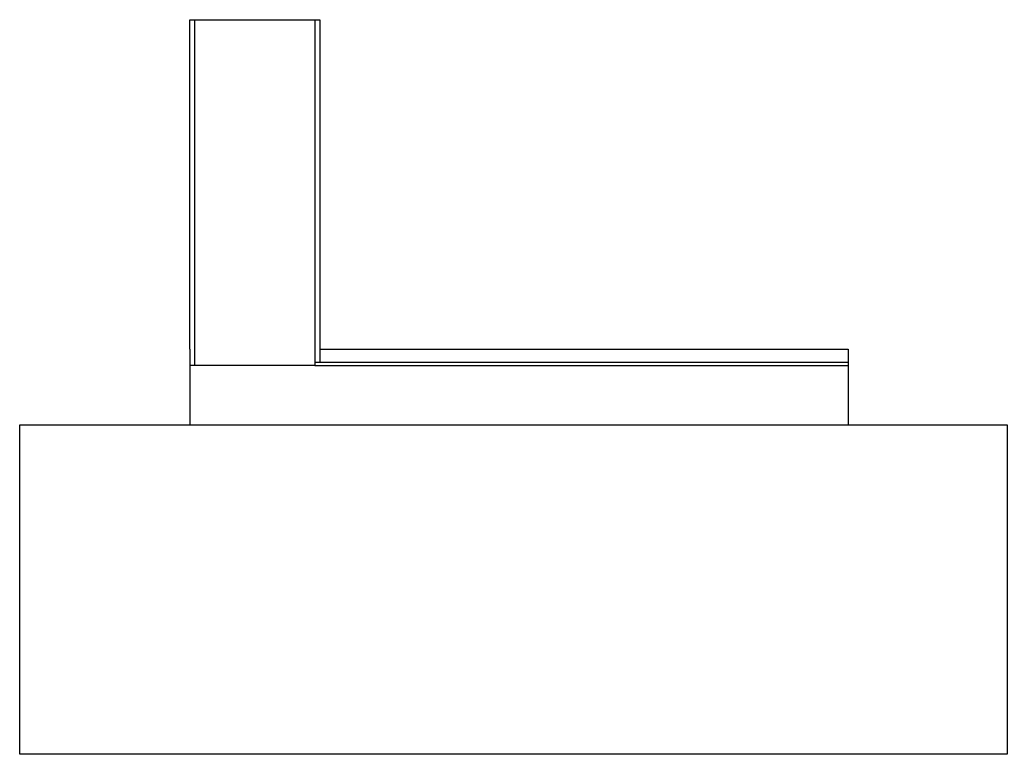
# Model space of a CAD drawing. Header units: millimetres. Extents: x 1446 to 4446, y 206 to 2436.
import ezdxf

# ---------------------------------------------------------------- set-up
doc = ezdxf.new("R2010")
doc.units = ezdxf.units.MM
doc.header["$MEASUREMENT"] = 0

msp = doc.modelspace()

# ---------------------------------------------------------------- linework, layer by layer
for p, q in [((1962.4, 1436), (1962.4, 2436)), ((1962.4, 2436), (2357.4, 2436)), ((1977.4, 1386), (1977.4, 2436)), ((2342.4, 2436), (2342.4, 1386)), ((2357.4, 2436), (2357.4, 1396)), ((1962.4, 1436), (1962.4, 1206)), ((2357.4, 1436), (3962.4, 1436)), ((3962.4, 1436), (3962.4, 1206)), ((2342.4, 1386), (1962.4, 1386)), ((2342.4, 1396), (3962.4, 1396)), ((2342.4, 1386), (3962.4, 1386)), ((1445.7, 1206), (4445.7, 1206)), ((1445.7, 206), (1445.7, 1206)), ((4445.7, 1206), (4445.7, 206)), ((4445.7, 206), (1445.7, 206))]:
    msp.add_line(p, q)

doc.saveas('drawing.dxf')
